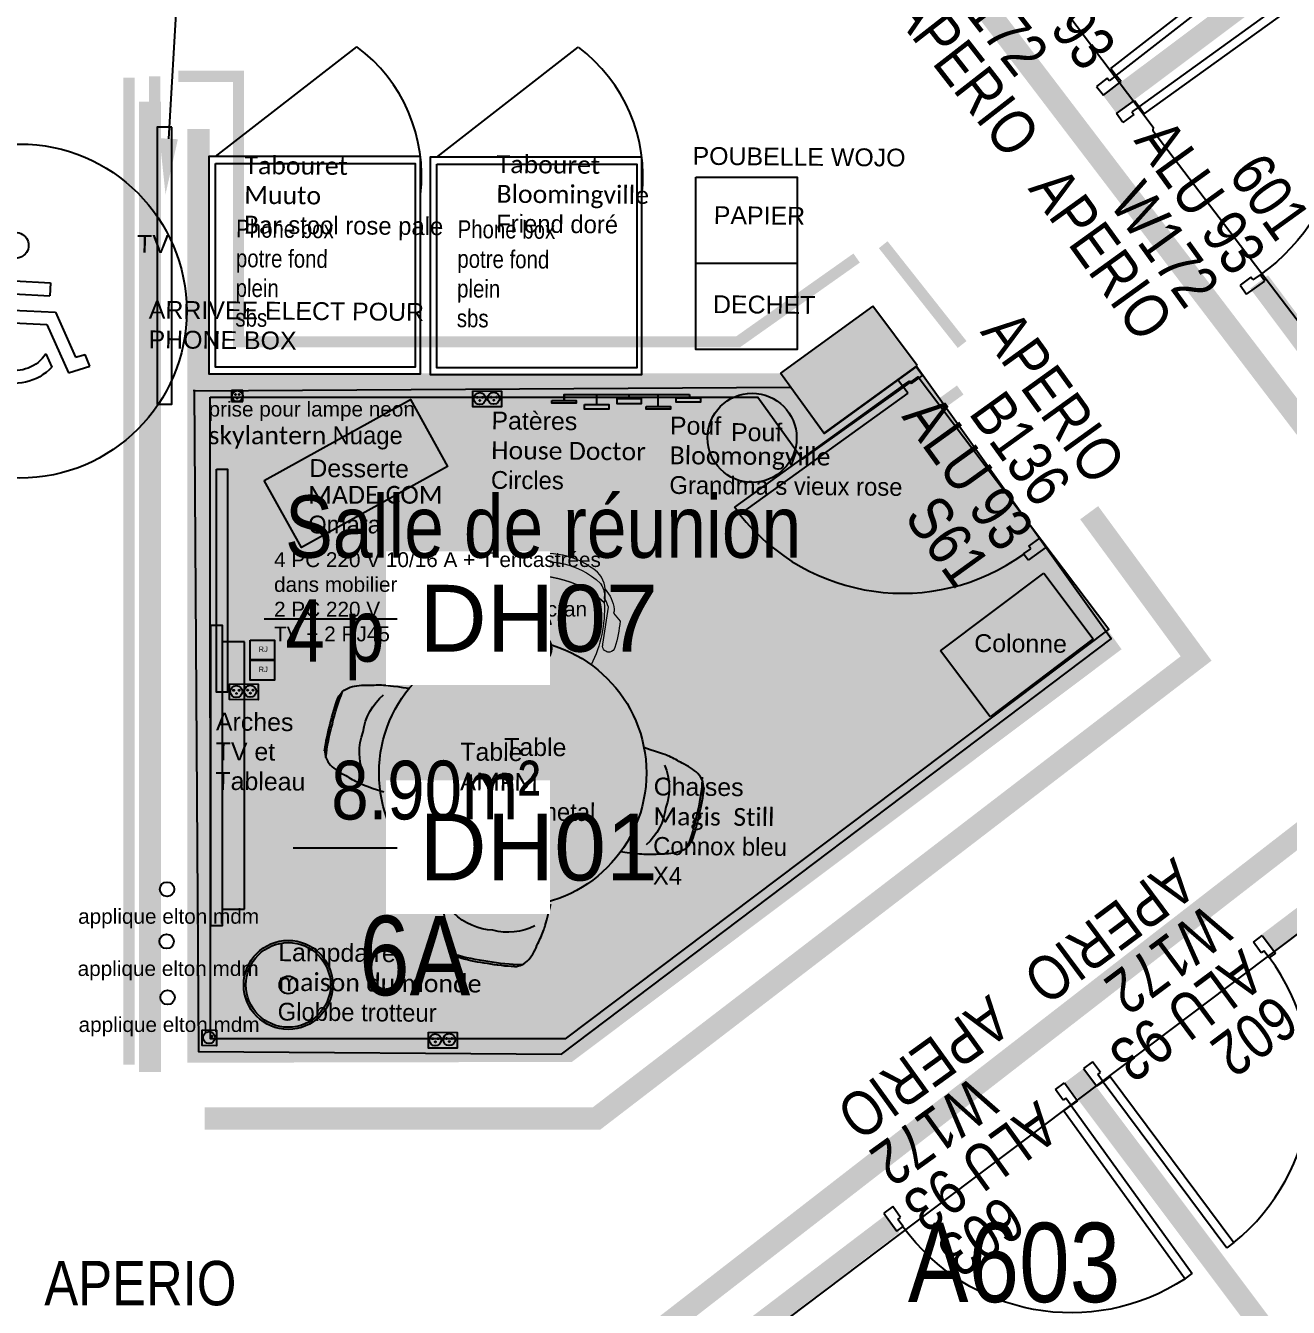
# Model space of a CAD drawing. Extents: x -28.5 to 23.1, y -8.3 to 57.2.
# Drawn here: x 0.21 to 5.88, y -0.54 to 5.22 of the extents above; entities that cross this region are included whole.
import ezdxf
from ezdxf import colors
from ezdxf.entities.mleader import LeaderData, LeaderLine
from ezdxf.math import Vec2, Vec3

# ---------------------------------------------------------------- set-up
doc = ezdxf.new("R2010")
doc.units = 0
doc.header["$LTSCALE"] = 0.001
for name, pattern in [('AXES2', [28.575, 19.05, -3.175, 3.175, -3.175]), ('CACHE', [0.375, 0.25, -0.125]), ('CACHE2', [4.7625, 3.175, -1.5875])]:
    doc.linetypes.add(name, pattern=pattern)
for name, color, linetype in [('01-STR_MACONNERIE_HACH', 252, 'Continuous'), ('_ANNO-CONCEPT-T', 7, 'Continuous'), ('A-Etiquettes', 7, 'Continuous'), ('A-legende', 7, 'Continuous'), ('A-num pièce', 1, 'Continuous'), ('A-texte', 7, 'Continuous')]:
    doc.layers.add(name, color=color, linetype=linetype)
for name, color, linetype, true_color in [('04-MOBILIER', 1, 'Continuous', 0xff0000), ('A-cote', 7, 'Continuous', 0x425746), ('A-Détails', 7, 'Continuous', 0x00a500), ('A-MOQUETTE', 7, 'Continuous', 0xe5ecff), ('A-placo', 30, 'Continuous', 0xff7f00), ('A-projet', 7, 'Continuous', 0x5b6280), ('A-signalétique', 7, 'Continuous', 0x666666), ('A-vitré', 7, 'Continuous', 0x61becc), ('Coupe', 1, 'Continuous', 0xff0000), ('SA-ELEVATION', 2, 'Continuous', 0xffff00)]:
    doc.layers.add(name, color=color, linetype=linetype, true_color=true_color)
doc.layers.add('A-portes', color=7, linetype='Continuous', lineweight=25)
doc.layers.add('plafond', color=5, linetype='Continuous', lineweight=25, true_color=0x0000ff)
doc.styles.add('RENS', font='arial.ttf', dxfattribs={"width": 0.999})
doc.styles.get("Standard").update_dxf_attribs({"font": 'ARIALN.TTF'})
doc.styles.add('Y_TXT_COT', font='arial.ttf', dxfattribs={"height": 0.2})

# ---------------------------------------------------------------- blocks, each defined once
blk = doc.blocks.new('*U25')
at = {"color": 0, "linetype": 'ByBlock', "lineweight": -2}
for p, q in [((0.17, 0.1896), (0.1083, -0.0569)), ((0.101, 0.0864), (0.1192, 0.1591)), ((-0.015, 0.1154), (-0.0252, 0.0747)), ((0.101, 0.0864), (-0.015, 0.1154)), ((0.0908, 0.0457), (-0.0252, 0.0747)), ((0.0908, 0.0457), (0.0779, -0.0061)), ((0.1544, 0.058), (0.1429, 0.0119)), ((-0.0588, 0.0282), (-0.1648, -0.0935)), ((0.0779, -0.0061), (-0.0588, 0.0282)), ((-0.044, -0.0187), (-0.1575, -0.1488)), ((0.1083, -0.0569), (-0.044, -0.0187)), ((-0.2187, -0.1078), (-0.1921, -0.0751)), ((-0.1648, -0.0935), (-0.1921, -0.0751)), ((-0.1575, -0.1488), (-0.2187, -0.1078)), ((-0.0691, -0.1113), (-0.1, -0.1468))]:
    blk.add_line(p, q, dxfattribs=at)
for centre, radius, start, end in [((0.1294, 0.1997), 0.0419, 345.9413, 255.9413), ((0.051, -0.074), 0.1677, 205.7208, 51.9423), ((0.051, -0.074), 0.1258, 197.2374, 43.1014)]:
    blk.add_arc(centre, radius, start, end, dxfattribs=at)
blk = doc.blocks.new('Xref-R6-2018-11')
at = {"layer": '01-STR_MACONNERIE_HACH'}
h = blk.add_hatch(color=256, dxfattribs=at)
h.dxf.hatch_style = 1
h.paths.add_polyline_path([(6.7394, -2.9132), (6.3241, -3.2139), (6.5193, -3.4836), (6.9386, -3.18)])
blk.add_line((6.7394, -2.9132), (6.3241, -3.2139))
for points in [[(6.9386, -3.18), (6.7394, -2.9132)], [(6.5193, -3.4836), (6.3241, -3.2139)], [(6.9386, -3.18), (6.5193, -3.4836)]]:
    blk.add_lwpolyline(points)
at = {"color": 6}
blk.add_circle((2.9082, -2.9353, 0), 0.75, dxfattribs=at)
at = {"color": 6, "extrusion": (4.19851e-09, 7.43044e-09, -1), "xscale": 1.370923345757077, "yscale": 1.370923345757077, "zscale": 1.370923345757077, "rotation": 17.05503170910366}
blk.add_blockref('*U25', (-2.9804, -2.9538, 0), dxfattribs=at)
blk = doc.blocks.new('PC16A-1M')
at = {"color": 0}
for p, q in [((-1.56, 1.5), (-1.56, -1.47)), ((1.46, 1.5), (-1.56, 1.5)), ((1.46, -1.47), (1.46, 1.5)), ((-1.56, -1.47), (1.46, -1.47))]:
    blk.add_line(p, q, dxfattribs=at)
for centre, radius in [((0, 0), 1.46), ((-0.48, 0.43), 0.146), ((0.47, 0.41), 0.146), ((-0.03, -0.59), 0.146)]:
    blk.add_circle(centre, radius, dxfattribs=at)
blk = doc.blocks.new('Chaise-dessus-1')
at = {"linetype": 'Continuous', "lineweight": 18, "flags": 128}
for points in [[(-5.2181, 4.9418, -0.253077), (-5.2277, 5.0507, -0.244096), (-4.9515, 5.2417, -0.271625), (-4.859, 5.1966, 0.064373), (-4.8892, 5.2106, 0.291743), (-5.2215, 4.9993, 0.129568)], [(-5.2045, 4.9132, -0.271264), (-4.8309, 5.1696, 0.15895), (-4.8894, 5.2104, 0.292402), (-5.2216, 4.9989, 0.194969)], [(-4.7678, 5.1638), (-4.7212, 5.1603, -0.050677), (-4.6524, 5.063, -0.255641), (-4.6519, 5.0312, -0.151195), (-4.6681, 5.0211, -0.282108), (-4.6939, 5.0264, -0.016426), (-4.7011, 5.0339), (-4.8036, 5.1666, 0.060703), (-4.8427, 5.1808), (-4.8713, 5.2117, -0.156798), (-4.7782, 5.1788, -0.104782), (-4.7678, 5.1638, 0.228728)], [(-5.2243, 4.8535), (-5.2382, 4.8089, 0.050677), (-5.173, 4.709, 0.255641), (-5.1437, 4.697, 0.151195), (-5.1283, 4.7083, 0.282108), (-5.1237, 4.7342, 0.016426), (-5.1281, 4.7436), (-5.2138, 4.8878, -0.060703), (-5.2126, 4.9294), (-5.2307, 4.9673, 0.156798), (-5.2344, 4.8687, 0.104782), (-5.2243, 4.8535, -0.228728)]]:
    blk.add_lwpolyline(points, format="xyb", close=True, dxfattribs=at)
for points in [[(-5.2045, 4.9132, -0.271437), (-4.8309, 5.1696)], [(-4.6736, 4.9401, 0.132023), (-4.8309, 5.1696, 0.271264), (-5.2045, 4.9132, 0.126903), (-5.0448, 4.6769)]]:
    blk.add_lwpolyline(points, format="xyb", dxfattribs=at)
blk = doc.blocks.new('A$C7F8468B1')
at = {"layer": '04-MOBILIER'}
for centre, radius, start, end in [((20.78, -61.3), 84.71, 88.33768, 96.6108), ((25.69, -61.3), 84.71, 83.3892, 91.66232), ((25.64, -68.09), 91.49, 83.66245, 91.50518), ((20.83, -69.03), 91.49, 88.49482, 98.0977), ((25.64, -69.03), 91.49, 81.9023, 91.50518), ((20.45, -18.63), 26.98, 84.07279, 125.51434), ((26.1, -17.83), 26.2, 53.89547, 96.27755)]:
    blk.add_arc(centre, radius, start, end, dxfattribs=at)
for points in [[(11.03, 22.85), (9.95, 22.49), (6.33, 21.28), (3.61, 16.17), (2.14, 10.18), (0.57, 5.15), (0.11, 1.52), (-0.87, -7.16)], [(35.45, 22.85), (36.52, 22.49), (40.14, 21.28), (42.86, 16.17), (44.33, 10.18), (45.91, 5.15), (46.37, 1.52), (47.12, -7.39)]]:
    blk.add_open_spline(points, degree=3, knots=[0, 0, 0, 0, 3.716681, 12.506628, 17.24982, 24.62784, 29.757352, 29.757352, 29.757352, 29.757352], dxfattribs=at)
blk = doc.blocks.new('A$C7EFA423E')
at = {"layer": '04-MOBILIER', "linetype": 'Continuous'}
for p, q in [((0.5228, 0.3253), (1.0854, 0.3253)), ((0.6694, 0.2814), (0.6694, 0.3253)), ((0.8152, 0.3079), (0.8152, 0.3253)), ((0.9456, 0.2716), (0.9456, 0.3253)), ((1.0854, 0.3253), (1.0854, 0.3101)), ((2.2135, -0.8253), (2.6765, -0.476)), ((2.6765, -0.476), (2.8993, -0.7713)), ((2.8993, -0.7713), (2.4363, -1.1207)), ((2.4363, -1.1207), (2.2135, -0.8253))]:
    blk.add_line(p, q, dxfattribs=at)
at = {"layer": '04-MOBILIER', "ltscale": 0.01}
for p, q in [((-0.9127, -0.7851), (-1.0127, -0.7851)), ((-0.9127, -1.9851), (-0.9127, -0.7851)), ((-1.0127, -1.9851), (-0.9127, -1.9851))]:
    blk.add_line(p, q, dxfattribs=at)
at = {"layer": '04-MOBILIER', "linetype": 'Continuous'}
for points in [[(-1.2384, 1.5255), (-1.3035, 1.5255), (-1.3035, 0.2825), (-1.2384, 0.2825)], [(0.4682, 0.2986), (0.5774, 0.2986), (0.577, 0.2865), (0.4679, 0.2865)], [(0.5228, 0.2986), (0.5228, 0.2986), (0.5228, 0.3253), (0.5228, 0.3253)], [(0.7606, 0.3079), (0.8697, 0.3079), (0.8697, 0.2844), (0.7606, 0.2844)], [(1.0257, 0.3101), (1.1348, 0.3101), (1.1348, 0.2916), (1.0257, 0.2916)], [(0.6148, 0.2814), (0.7239, 0.2814), (0.7239, 0.2598), (0.6148, 0.2598)], [(0.891, 0.2716), (1.0002, 0.2716), (1.0002, 0.2598), (0.891, 0.2598)]]:
    blk.add_lwpolyline(points, close=True, dxfattribs=at)
at = {"layer": '04-MOBILIER', "ltscale": 0.1}
blk.add_lwpolyline([(-0.8233, -0.06), (-0.1673, 0.3036), (0, 0.0019), (-0.656, -0.3617)], close=True, dxfattribs=at)
at = {"layer": '04-MOBILIER', "ltscale": 0.01}
for points in [[(-1.0377, -0.0101), (-0.9877, -0.0101), (-0.9877, -1.0101), (-1.0377, -1.0101)], [(-1.0627, -0.7101), (-1.0127, -0.7101), (-1.0127, -2.0601), (-1.0627, -2.0601)]]:
    blk.add_lwpolyline(points, close=True, dxfattribs=at)
for centre, radius in [((1.3669, 0.1312), 0.2), ((-0.7156, -2.3251), 0.2), ((-0.7156, -2.3251), 0.19), ((-0.7156, -2.3251), 0.04)]:
    blk.add_circle(centre, radius, dxfattribs=at)
at = {"layer": '04-MOBILIER', "linetype": 'Continuous'}
blk.add_circle((0.2924, -1.3734), 0.6, dxfattribs=at)
at = {"layer": 'Coupe', "linetype": 'Continuous'}
for p, q in [((-1.0429, 1.3938), (-0.4073, 1.8874)), ((-0.0486, 1.3912), (0.5869, 1.8848)), ((1.1147, 0.9149), (1.569, 0.9149))]:
    blk.add_line(p, q, dxfattribs=at)
for points in [[(-0.122, 1.3938), (-1.072, 1.3938), (-1.072, 0.4188), (-0.122, 0.4188)], [(0.8723, 1.3912), (-0.0777, 1.3912), (-0.0777, 0.4162), (0.8723, 0.4162)], [(-1.0429, 1.3626), (-0.145, 1.3626), (-0.145, 0.4486), (-1.0429, 0.4486)], [(-0.0486, 1.36), (0.8493, 1.36), (0.8493, 0.446), (-0.0486, 0.446)], [(1.1147, 1.3021), (1.569, 1.3021), (1.569, 0.5276), (1.1147, 0.5276)]]:
    blk.add_lwpolyline(points, close=True, dxfattribs=at)
for centre in [(-0.8389, 1.3087), (0.1554, 1.3061)]:
    blk.add_arc(centre, 0.7219, 353.227, 53.28784, dxfattribs=at)
at = {"layer": 'plafond', "linetype": 'Continuous'}
for points in [[(0.1137, 0.3416), (0.2418, 0.3403), (0.2418, 0.2698), (0.1137, 0.2711)], [(-0.887, -0.777), (-0.777, -0.777), (-0.777, -0.8655), (-0.887, -0.8655)], [(-0.887, -0.8677), (-0.777, -0.8677), (-0.777, -0.9561), (-0.887, -0.9561)], [(-0.9792, -0.9737), (-0.851, -0.975), (-0.851, -1.0455), (-0.9792, -1.0442)], [(-1.1018, -2.5273), (-1.0377, -2.5279), (-1.0377, -2.5984), (-1.1018, -2.5978)], [(-0.0858, -2.5378), (0.0423, -2.5391), (0.0423, -2.6096), (-0.0858, -2.6083)]]:
    blk.add_lwpolyline(points, close=True, dxfattribs=at)
for centre, radius in [((0.1441, 0.3073), 0.027), ((0.1325, 0.3128), 0.0025), ((0.1444, 0.299), 0.0025), ((0.1564, 0.3128), 0.0025), ((0.2068, 0.3087), 0.027), ((0.1952, 0.3138), 0.0025), ((0.2071, 0.3), 0.0025), ((0.2191, 0.3138), 0.0025), ((-0.9487, -1.0081), 0.027), ((-0.9604, -1.0025), 0.0025), ((-0.9484, -1.0164), 0.0025), ((-0.9364, -1.0025), 0.0025), ((-0.886, -1.0066), 0.027), ((-0.8977, -1.0015), 0.0025), ((-0.8857, -1.0154), 0.0025), ((-0.8737, -1.0015), 0.0025), ((-1.0713, -2.5616), 0.027), ((-1.059, -2.5561), 0.0025), ((-0.0554, -2.5721), 0.027), ((-0.0671, -2.5666), 0.0025), ((-0.0551, -2.5804), 0.0025), ((-0.0431, -2.5666), 0.0025), ((0.0073, -2.5707), 0.027), ((-0.0043, -2.5656), 0.0025), ((0.0076, -2.5794), 0.0025), ((0.0196, -2.5656), 0.0025)]:
    blk.add_circle(centre, radius, dxfattribs=at)
at = {"layer": 'plafond'}
for centre in [(-1.2597, -1.8954), (-1.2618, -2.1298), (-1.2575, -2.3814)]:
    blk.add_circle(centre, 0.0323, dxfattribs=at)
at = {"layer": '04-MOBILIER', "xscale": -1, "rotation": 22.13036073111807}
blk.add_blockref('Chaise-dessus-1', (-2.2666, -7.1205), dxfattribs=at)
at = {"layer": '04-MOBILIER', "xscale": -0.01, "zscale": 0.01}
for p, yscale, rotation in [((-0.2432, -0.9839), 0.01, 75.82092916404855), ((0.8481, -1.7356), 0.01, 257.0748361724084), ((-0.0141, -1.9627), 0.01000000000000001, 171.1334441456221)]:
    blk.add_blockref('A$C7F8468B1', p, dxfattribs=dict(at, yscale=yscale, rotation=rotation))
at = {"layer": 'plafond', "lineweight": -2, "xscale": 0.01669227516125703, "yscale": 0.01669227516125703, "zscale": 0.01669227516125703, "rotation": 0.0739232123309044}
blk.add_blockref('PC16A-1M', (-0.944, 0.3187), dxfattribs=at)
at = {"layer": '_ANNO-CONCEPT-T', "char_height": 0.08, "width": 1.472401, "attachment_point": 1, "rotation": 359.50124}
for s, insert in [('{\\fCalibri|b0|i0|c0|p34;Tabouret\\PMuuto\\PBar \\fMangal|b0|i0|c0|p2;stool rose pale}', (-0.9118, 1.3953)), ('{\\fCalibri|b0|i0|c0|p34;Tabouret\\PBloomingville  \\P\\fMangal|b0|i0|c0|p2;Friend doré}', (0.221, 1.4003)), ('{\\fArial|b0|i0|c0|p34;POUBELLE WOJO}', (1.1002, 1.4374)), ('{\\fArial|b0|i0|c0|p34;PAPIER\\P\\P\\PDECHET }', (1.1956, 1.1713)), ('{\\fArial|b0|i0|c0|p34;TV}', (-1.3939, 1.0424)), ('{\\fArial|b0|i0|c0|p34;Patères\\P\\fCalibri|b0|i0|c0|p34;House Doctor\\P\\fMangal|b0|i0|c0|p2;Circles}', (0.1974, 0.2491)), ('{\\fArial|b0|i0|c0|p34;Patères}', (0.1974, 0.2491)), ('{\\fArial|b0|i0|c0|p34;Pouf \\P\\fCalibri|b0|i0|c0|p34;Bloomongville \\fMangal|b0|i0|c0|p2;\\PGrandma s vieux rose}', (0.9986, 0.2263)), ('{\\fArial|b0|i0|c0|p34;Pouf}', (1.2729, 0.1973)), ('{\\fArial|b0|i0|c0|p34;Desserte}', (-0.6203, 0.0358)), ('{\\fArial|b0|i0|c0|p34;Colonne}', (2.3649, -0.7502)), ('{\\fArial|b0|i0|c0|p34;Arches\\PTV et\\PTableau}', (-1.0398, -1.1025)), ('{\\fArial|b0|i0|c0|p34;Table\\P\\fCalibri|b0|i0|c0|p34;AMPM\\Pmayra \\fMangal|b0|i0|c0|p2;metal}', (0.0574, -1.2377)), ('{\\fArial|b0|i0|c0|p34;Table}', (0.2544, -1.2159)), ('{\\fArial|b0|i0|c0|p34;Chaises\\P\\fCalibri|b0|i0|c0|p34;Magis  Still \\P\\fMangal|b0|i0|c0|p2;Connox bleu\\PX4}', (0.9256, -1.3941)), ('{\\fArial|b0|i0|c0|p34;Lampdaire\\P\\fCalibri|b0|i0|c0|p34;maison du monde \\P\\fMangal|b0|i0|c0|p2;Globbe trotteur}', (-0.7603, -2.1382))]:
    blk.add_mtext(s, dxfattribs=dict(at, insert=insert))
at = {"layer": 'Coupe', "linetype": 'Continuous', "char_height": 0.08, "attachment_point": 1, "rotation": 359.50124}
for insert in [(-0.949, 1.1109), (0.0453, 1.1083)]:
    blk.add_mtext_dynamic_manual_height_columns('\\pt1.52;Phone box\\Ppotre fond \\Pplein\\Psbs ', width=3.027356, gutter_width=12.5, heights=[0.5128], dxfattribs=dict(at, insert=insert))
at = {"layer": 'plafond', "style": 'RENS'}
for p in [(-0.8486, -0.8299), (-0.8486, -0.9206)]:
    blk.add_text('RJ', height=0.02404, rotation=0.00322, dxfattribs=at).set_placement(p)
at = {"layer": 'plafond', "lineweight": -2, "insert": (-1.3412, 0.7467), "char_height": 0.08, "width": 1.472401, "attachment_point": 1, "rotation": 359.50124}
blk.add_mtext('{\\fArial|b0|i0|c0|p34;ARRIVEE ELECT POUR\\PPHONE BOX}', dxfattribs=at)
at = {"layer": 'plafond', "char_height": 0.08, "width": 1.472401, "attachment_point": 1, "rotation": 0.02424}
for s, insert in [('{\\fArial|b0|i0|c0|p34;\\H0.83333x;prise pour lampe neon\\P\\fCalibri|b0|i0|c204|p34;\\H1.2x;skylantern \\fMangal|b0|i0|c0|p2;Nuage}', (-1.0734, 0.2934)), ('{\\fArial|b0|i0|c0|p34;\\H0.83333x;prise pour lampe neon}', (-1.0734, 0.2934)), ('{\\fCalibri|b0|i0|c204|p34;\\C0;MADE.COM  \\fCalibri|b0|i0|c0|p34;\\P\\fMangal|b0|i0|c0|p2;Omara}', (-0.6263, -0.0847)), ('{\\fArial|b0|i0|c0|p34;\\H0.83333x;4 PC 220 V 10/16 A + T encastrées dans mobilier\\P2 PC 220 V 10/16 A + T par écran TV + 2 RJ45}', (-0.7794, -0.3826)), ('{\\fArial|b0|i0|c0|p34;\\H0.83333x;applique elton mdm }', (-1.6591, -1.9839)), ('{\\fArial|b0|i0|c0|p34;\\H0.83333x;applique elton mdm }', (-1.6613, -2.2183)), ('{\\fArial|b0|i0|c0|p34;\\H0.83333x;applique elton mdm }', (-1.657, -2.4698))]:
    blk.add_mtext(s, dxfattribs=dict(at, insert=insert))
blk = doc.blocks.new('P_93100')
for p, q in [((0.425, 0.93), (0.465, 0.93)), ((0.425, 0), (0.425, 0.93)), ((0.465, 0), (0.465, 0.93)), ((-0.5, -0.1), (-0.5, 0)), ((-0.5, 0), (-0.465, 0)), ((-0.465, 0), (-0.465, -0.04)), ((0.425, 0), (0.465, 0)), ((0.465, 0), (0.465, -0.04)), ((0.5, 0), (0.465, 0)), ((0.5, -0.1), (0.5, 0)), ((-0.465, -0.04), (-0.45, -0.04)), ((-0.45, -0.04), (-0.45, -0.1)), ((0.465, -0.04), (0.45, -0.04)), ((0.45, -0.04), (0.45, -0.1)), ((-0.45, -0.1), (-0.5, -0.1)), ((0.45, -0.1), (0.5, -0.1))]:
    blk.add_line(p, q)
blk.add_arc((0.465, 0), 0.9309, 92.46282, 180)
at = {"ltscale": 6}
blk.add_attdef('N°', (-0.3934, 0.1452), '', height=0.1992, dxfattribs=at)
at = {"layer": 'A-Etiquettes', "ltscale": 6}
for tag, p in [('NATURE/DIM', (-0.3934, -0.1104)), ('FINITION', (-0.3934, -0.366)), ('FERMETURE', (-0.3934, -0.6217)), ('FP:', (-0.3934, -0.8773))]:
    blk.add_attdef(tag, p, '', height=0.1992, dxfattribs=at)

msp = doc.modelspace()

# ---------------------------------------------------------------- hatches: boundary and pattern name
at = {"layer": 'A-MOQUETTE', "ltscale": 0.01, "true_color": 0xd9ffb3}
h = msp.add_hatch(color=61, dxfattribs=at)
h.dxf.hatch_style = 1
h.paths.add_polyline_path([(0.9678, 3.5806), (0.9864, 0.6095), (2.616, 0.5981), (5.0842, 2.4626), (4.2108, 3.6852), (3.7955, 3.3847), (3.6461, 3.5912), (0.9678, 3.5744)])

# ---------------------------------------------------------------- linework, layer by layer
at = {"layer": 'A-legende', "color": 39, "linetype": 'CACHE2', "ltscale": 100, "true_color": 0x663d19, "const_width": 0.05}
msp.add_lwpolyline([(0.6744, 4.9819), (0.6744, 0.5505)], dxfattribs=at)
at = {"layer": 'A-legende', "color": 151, "linetype": 'CACHE', "ltscale": 2000, "true_color": 0xa4b6e5, "const_width": 0.05}
msp.add_lwpolyline([(0.7899, 4.988), (0.7899, 0.5566)], dxfattribs=at)
at = {"layer": 'A-legende', "linetype": 'CACHE', "ltscale": 2000, "const_width": 0.05}
for points in [[(3.9419, 4.172), (3.4095, 3.7959), (1.1661, 3.7959), (1.1661, 4.988), (0.8963, 4.988)], [(4.0611, 4.232), (4.4155, 3.7838)], [(3.4818, 3.4086), (3.7123, 3.0769), (4.407, 3.5797)]]:
    msp.add_lwpolyline(points, dxfattribs=at)
at = {"layer": 'A-legende', "color": 81, "linetype": 'AXES2', "ltscale": 50, "true_color": 0xaaf589, "const_width": 0.05}
msp.add_lwpolyline([(3.4818, 3.4086), (1.1651, 3.4086), (1.1651, 0.7967)], dxfattribs=at)
at = {"layer": 'A-MOQUETTE', "ltscale": 0.01}
msp.add_lwpolyline([(2.4142, 9.6796), (2.4142, 8.5475), (5.2726, 4.76), (5.2722, 4.7442), (7.2553, 2.1441), (3.1392, -0.9611)], dxfattribs=at)
msp.add_lwpolyline([(0.9678, 3.5806), (0.9864, 0.6095), (2.616, 0.5981), (5.0842, 2.4626), (4.2108, 3.6852), (3.7955, 3.3847), (3.6461, 3.5912), (0.9678, 3.5744)], close=True, dxfattribs=at)
at = {"layer": 'A-placo', "const_width": 0.1}
for points in [[(0.9864, 4.7508), (0.9864, 3.5589)], [(3.6783, 3.605), (1.0151, 3.605)], [(0.9864, 3.5589), (0.9864, 0.5596)]]:
    msp.add_lwpolyline(points, dxfattribs=at)
at = {"layer": 'A-projet', "const_width": 0.1}
msp.add_lwpolyline([(6.6577, -1.8154), (4.9182, 0.501)], dxfattribs=at)
at = {"layer": 'A-vitré', "const_width": 0.1}
for points in [[(5.0783, 4.8624), (9.8986, 8.4734)], [(5.7902, 1.095), (7.182, 2.1474), (5.749, 4.065)], [(0.9679, 0.6094), (2.6464, 0.6128), (5.0622, 2.4262), (4.7571, 2.8492)], [(1.2534, -0.9138), (3.1161, -0.9138), (4.1039, -0.1634)]]:
    msp.add_lwpolyline(points, dxfattribs=at)

# ---------------------------------------------------------------- block references
at = {"ltscale": 0.01}
msp.add_blockref('Xref-R6-2018-11', (-2.7244, 6.8691), dxfattribs=at)
at = {"layer": 'A-portes', "ltscale": 0.01}
ref = msp.add_blockref('P_93100', (4.8219, 5.3591), dxfattribs=dict(at, rotation=307.8903316354015))
ref.add_attrib('N°', '600', (4.712, 5.7324), dxfattribs={"layer": '0', "ltscale": 6, "height": 0.19924, "rotation": 307.89033})
ref.add_attrib('NATURE/DIM', 'ALU 93', (4.4932, 5.6018), dxfattribs={"layer": 'A-Etiquettes', "ltscale": 6, "height": 0.19924, "rotation": 307.89033})
ref.add_attrib('FINITION', 'W172', (4.2914, 5.4448), dxfattribs={"layer": 'A-Etiquettes', "ltscale": 6, "height": 0.19924, "rotation": 307.89033})
ref.add_attrib('FERMETURE', 'APERIO', (4.0897, 5.2879), dxfattribs={"layer": 'A-Etiquettes', "ltscale": 6, "height": 0.19924, "rotation": 307.89033})
ref = msp.add_blockref('P_93100', (5.4816, 4.4745), dxfattribs=dict(at, xscale=-1, rotation=305.7849104470912))
ref.add_attrib('N°', '601', (5.6062, 4.5453), dxfattribs={"layer": '0', "ltscale": 6, "height": 0.19924, "rotation": 305.78491})
ref.add_attrib('NATURE/DIM', 'ALU 93', (5.1835, 4.6992), dxfattribs={"layer": 'A-Etiquettes', "ltscale": 6, "height": 0.19924, "rotation": 305.78491})
ref.add_attrib('FINITION', 'W172', (5.0713, 4.4176), dxfattribs={"layer": 'A-Etiquettes', "ltscale": 6, "height": 0.19924, "rotation": 305.78491})
ref.add_attrib('FERMETURE', 'APERIO', (4.7089, 4.4832), dxfattribs={"layer": 'A-Etiquettes', "ltscale": 6, "height": 0.19924, "rotation": 305.78491})
ref = msp.add_blockref('P_93100', (4.4196, 3.2208), dxfattribs=dict(at, rotation=125.7849104470914))
ref.add_attrib('N°', 'S61', (4.1513, 3.0084), dxfattribs={"layer": '0', "ltscale": 6, "height": 0.19924, "rotation": 305.78491})
ref.add_attrib('NATURE/DIM', 'ALU 93', (4.1411, 3.4596), dxfattribs={"layer": 'A-Etiquettes', "ltscale": 6, "height": 0.19924, "rotation": 305.78491})
ref.add_attrib('FINITION', 'B136', (4.441, 3.4751), dxfattribs={"layer": 'A-Etiquettes', "ltscale": 6, "height": 0.19924, "rotation": 305.78491})
ref.add_attrib('FERMETURE', 'APERIO', (4.4938, 3.84), dxfattribs={"layer": 'A-Etiquettes', "ltscale": 6, "height": 0.19924, "rotation": 305.78491})
ref = msp.add_blockref('P_93100', (5.4218, 0.7519), dxfattribs=dict(at, rotation=216.6633662869494))
ref.add_attrib('N°', '602', (5.8225, 0.8725), dxfattribs={"layer": '0', "ltscale": 6, "height": 0.19924, "rotation": 216.66337})
ref.add_attrib('NATURE/DIM', 'ALU 93', (5.6715, 1.0754), dxfattribs={"layer": 'A-Etiquettes', "ltscale": 6, "height": 0.19924, "rotation": 216.66337})
ref.add_attrib('FINITION', 'W172', (5.5189, 1.2804), dxfattribs={"layer": 'A-Etiquettes', "ltscale": 6, "height": 0.19924, "rotation": 216.66337})
ref.add_attrib('FERMETURE', 'APERIO', (5.3662, 1.4855), dxfattribs={"layer": 'A-Etiquettes', "ltscale": 6, "height": 0.19924, "rotation": 216.66337})
ref = msp.add_blockref('P_93100', (4.5278, 0.0954), dxfattribs=dict(at, xscale=-1, rotation=215.7849104470911))
ref.add_attrib('N°', '603', (4.5987, -0.0292), dxfattribs={"layer": '0', "ltscale": 6, "height": 0.19924, "rotation": 215.78491})
ref.add_attrib('NATURE/DIM', 'ALU 93', (4.7525, 0.3935), dxfattribs={"layer": 'A-Etiquettes', "ltscale": 6, "height": 0.19924, "rotation": 215.78491})
ref.add_attrib('FINITION', 'W172', (4.471, 0.5056), dxfattribs={"layer": 'A-Etiquettes', "ltscale": 6, "height": 0.19924, "rotation": 215.78491})
ref.add_attrib('FERMETURE', 'APERIO', (4.5366, 0.868), dxfattribs={"layer": 'A-Etiquettes', "ltscale": 6, "height": 0.19924, "rotation": 215.78491})
ref = msp.add_blockref('P_93100', (0.7534, -0.9521), dxfattribs=dict(at, rotation=180))
ref.add_attrib('N°', '604', (0.7687, -1.294), dxfattribs={"layer": '0', "ltscale": 6, "height": 0.19924})
ref.add_attrib('NATURE/DIM', 'ALU 93', (0.3968, -1.0383), dxfattribs={"layer": 'A-Etiquettes', "ltscale": 6, "height": 0.19924})
ref.add_attrib('FINITION', 'W172', (0.5596, -0.7861), dxfattribs={"layer": 'A-Etiquettes', "ltscale": 6, "height": 0.19924})
ref.add_attrib('FERMETURE', 'APERIO', (0.2944, -0.5298), dxfattribs={"layer": 'A-Etiquettes', "ltscale": 6, "height": 0.19924})
at = {"layer": 'SA-ELEVATION', "ltscale": 0.01}
msp.add_blockref('A$C7EFA423E', (2.1053, 3.2337), dxfattribs=at)

# ---------------------------------------------------------------- texts
at = {"layer": 'A-num pièce', "ltscale": 0.1, "char_height": 0.3565, "attachment_point": 1}
for s, insert in [('6A', (1.7077, 1.2187)), ('A603', (4.1719, -0.1591))]:
    msp.add_mtext_dynamic_manual_height_columns(s, width=1.298453, gutter_width=12.5, heights=[0], dxfattribs=dict(at, insert=insert))
at = {"layer": 'A-texte', "ltscale": 0.1, "insert": (1.376, 3.1065), "char_height": 0.279876, "attachment_point": 1}
msp.add_mtext_dynamic_manual_height_columns('Salle de réunion 4 postes', width=2.537092, gutter_width=12.5, heights=[0], dxfattribs=at)

# ---------------------------------------------------------------- next in the draw order: leaders
at = {"layer": 'A-Détails'}
ml = msp.add_multileader_mtext('Standard', dxfattribs=at)
ml.set_content('DH06', color=256, style='Y_TXT_COT')
ml.set_leader_properties()
ml.build(insert=Vec2(0, 0))
ml.multileader.update_dxf_attribs({"has_text_frame": 1, "text_left_attachment_type": 2, "text_right_attachment_type": 2, "dogleg_length": 1, "arrow_head_size": 0.25})
ctx = ml.context
ctx.base_point, ctx.char_height, ctx.arrow_head_size, ctx.landing_gap_size, ctx.plane_origin = Vec3(1.1162, 5.6652), 0.3, 0.25, 0.1, Vec3(-2.3283, 8.5327)
ctx.left_attachment, ctx.right_attachment = 2, 2
notes = []
notes.append((ctx, [(0, (1, 1, 0), (0.9089, 5.6652), (1, 0), 0.2072, [(0, [(0.8386, 4.4582)], 0, [])])]))
ctx.mtext.insert, ctx.mtext.rotation, ctx.mtext.width, ctx.mtext.defined_height, ctx.mtext.flow_direction = Vec3(1.2162, 5.8184), 6.283185, 0.456081, 0.1999, 5
ctx.mtext.has_bg_fill, ctx.mtext.bg_color, ctx.mtext.bg_scale_factor, ctx.mtext.bg_transparency, ctx.mtext.use_window_bg_color = 1, -1027028792, 1.5, 0, 1
ml = msp.add_multileader_mtext('Standard', dxfattribs=at)
ml.set_content('DH01', color=256, style='Y_TXT_COT')
ml.set_leader_properties()
ml.build(insert=Vec2(0, 0))
ml.multileader.update_dxf_attribs({"has_text_frame": 1, "text_left_attachment_type": 2, "text_right_attachment_type": 2, "dogleg_length": 1, "arrow_head_size": 0.25})
ctx = ml.context
ctx.base_point, ctx.char_height, ctx.arrow_head_size, ctx.landing_gap_size, ctx.plane_origin = Vec3(1.8783, 1.5244), 0.3, 0.25, 0.1, Vec3(-1.5662, 4.3919)
ctx.left_attachment, ctx.right_attachment = 2, 2
notes.append((ctx, [(0, (1, 1, 0), (1.6711, 1.5244), (1, 0), 0.2072, [(0, [(1.1613, 1.5252)], 0, [])])]))
ctx.mtext.insert, ctx.mtext.rotation, ctx.mtext.width, ctx.mtext.defined_height, ctx.mtext.flow_direction = Vec3(1.9783, 1.6776), 6.283185, 0.436539, 0.1999, 5
ctx.mtext.has_bg_fill, ctx.mtext.bg_color, ctx.mtext.bg_scale_factor, ctx.mtext.bg_transparency, ctx.mtext.use_window_bg_color = 1, -1027028792, 1.5, 0, 1
for ctx, leaders in notes:
    for number, flags, end, landing, length, lines in leaders:
        leader = LeaderData()
        leader.index, (leader.has_last_leader_line, leader.has_dogleg_vector, leader.attachment_direction) = number, flags
        leader.last_leader_point, leader.dogleg_vector, leader.dogleg_length = Vec3(end), Vec3(landing), length
        for number, points, colour, breaks in lines:
            line = LeaderLine()
            line.index, line.vertices, line.color, line.breaks = number, Vec3.list(points), colors.encode_raw_color(colour), breaks
            leader.lines.append(line)
        ctx.leaders.append(leader)

# ---------------------------------------------------------------- next in the draw order: linework, layer by layer
at = {"layer": 'A-MOQUETTE', "ltscale": 0.01}
msp.add_lwpolyline([(1.0386, 3.547), (3.4977, 3.5473), (3.6991, 3.2692), (4.2183, 3.6393), (5.0746, 2.5059), (2.6324, 0.666), (1.0402, 0.666)], close=True, dxfattribs=at)
at = {"layer": 'A-signalétique', "color": 253, "linetype": 'AXES2', "ltscale": 50, "true_color": 0x999999, "const_width": 0.1}
msp.add_lwpolyline([(0.7691, 4.8744), (0.7691, 0.518)], dxfattribs=at)

# ---------------------------------------------------------------- next in the draw order: texts
at = {"layer": 'A-cote', "color": 30, "insert": (1.5826, 1.9147), "char_height": 0.26331, "width": 1.219524, "attachment_point": 1, "rotation": 0.07922}
msp.add_mtext('8.90m²', dxfattribs=at)

# ---------------------------------------------------------------- next in the draw order: leaders
at = {"layer": 'A-Détails'}
ml = msp.add_multileader_mtext('Standard', dxfattribs=at)
ml.set_content('DH07', color=256, style='Y_TXT_COT')
ml.set_leader_properties()
ml.build(insert=Vec2(0, 0))
ml.multileader.update_dxf_attribs({"has_text_frame": 1, "text_left_attachment_type": 2, "text_right_attachment_type": 2, "dogleg_length": 1, "arrow_head_size": 0.25})
ctx = ml.context
ctx.base_point, ctx.char_height, ctx.arrow_head_size, ctx.landing_gap_size, ctx.plane_origin = Vec3(1.8783, 2.5518), 0.3, 0.25, 0.1, Vec3(-1.5662, 5.4193)
ctx.left_attachment, ctx.right_attachment = 2, 2
notes = []
notes.append((ctx, [(0, (1, 1, 0), (1.6711, 2.5518), (1, 0), 0.2072, [(0, [(1.0316, 2.5526)], 0, [])])]))
ctx.mtext.insert, ctx.mtext.rotation, ctx.mtext.width, ctx.mtext.defined_height, ctx.mtext.flow_direction = Vec3(1.9783, 2.7049), 6.283185, 0.436539, 0.1999, 5
ctx.mtext.has_bg_fill, ctx.mtext.bg_color, ctx.mtext.bg_scale_factor, ctx.mtext.bg_transparency, ctx.mtext.use_window_bg_color = 1, -1027028792, 1.5, 0, 1
for ctx, leaders in notes:
    for number, flags, end, landing, length, lines in leaders:
        leader = LeaderData()
        leader.index, (leader.has_last_leader_line, leader.has_dogleg_vector, leader.attachment_direction) = number, flags
        leader.last_leader_point, leader.dogleg_vector, leader.dogleg_length = Vec3(end), Vec3(landing), length
        for number, points, colour, breaks in lines:
            line = LeaderLine()
            line.index, line.vertices, line.color, line.breaks = number, Vec3.list(points), colors.encode_raw_color(colour), breaks
            leader.lines.append(line)
        ctx.leaders.append(leader)

# ---------------------------------------------------------------- next in the draw order: linework, layer by layer
at = {"layer": 'A-signalétique', "color": 1, "linetype": 'CACHE', "ltscale": 2000, "true_color": 0xff0000, "const_width": 0.1}
msp.add_lwpolyline([(2.1933, 8.3448), (6.8221, 2.276), (3.0654, -0.636), (-10.9458, -0.636)], dxfattribs=at)
at = {"layer": 'A-signalétique', "color": 93, "linetype": 'CACHE', "ltscale": 2000, "true_color": 0x6dd544, "const_width": 0.1}
msp.add_lwpolyline([(1.0139, 0.3093), (2.7744, 0.3093), (5.4661, 2.3743), (4.9859, 3.0287)], dxfattribs=at)

doc.saveas('drawing.dxf')
